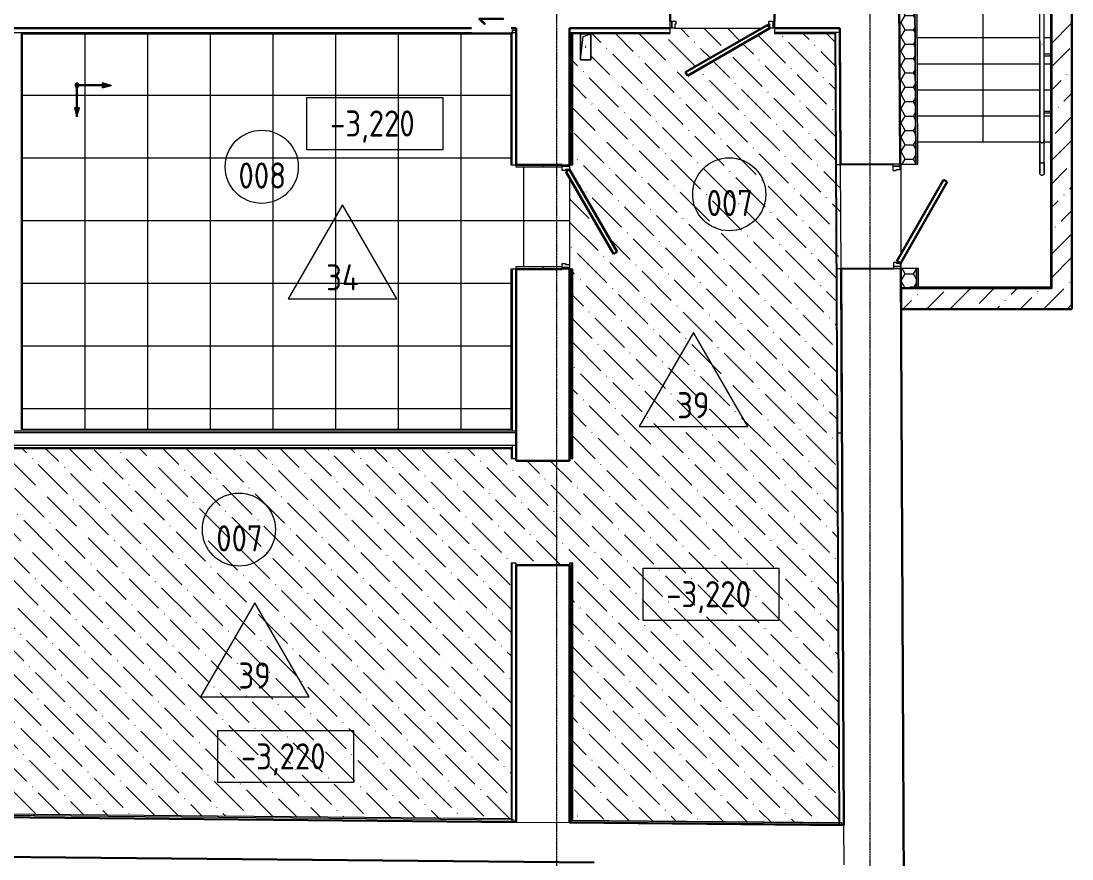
# Model space of a CAD drawing. Header units: millimetres. Extents: x -11773 to 96226, y -4908 to 46494.
# Drawn here: x -5133 to 4932, y 28356 to 36380 of the extents above; entities that cross this region are included whole.
import ezdxf

# ---------------------------------------------------------------- set-up
doc = ezdxf.new("R2010")
doc.units = ezdxf.units.MM
doc.linetypes.add('ADSK_Линия сетки', pattern=[25, 20, -2.5, 0, -2.5])
for name, color, linetype, lineweight in [('Аннотация', 7, 'Continuous', 9), ('Двери', 7, 'Continuous', 9), ('Лестницы', 7, 'Continuous', 9), ('Марки', 7, 'Continuous', 20), ('Марки помещений', 7, 'Continuous', 20), ('Обобщенные модели', 7, 'Continuous', 18), ('Ограждение', 7, 'Continuous', 9), ('Оси', 7, 'Continuous', 9), ('Отметки', 7, 'Continuous', 9), ('Перекрытие', 7, 'Continuous', 18), ('Перекрытие штриховка', 7, 'Continuous', 18), ('Размеры', 7, 'Continuous', 9), ('Стены внутренние', 7, 'Continuous', 18), ('Стены наружные', 7, 'Continuous', 18), ('Стены несущие', 7, 'Continuous', 30), ('Стены отделка', 7, 'Continuous', 30), ('Стены перегородки', 7, 'Continuous', 30), ('Стены штриховка', 7, 'Continuous', 9), ('Стрелки вверх', 7, 'Continuous', 18), ('Узлы', 7, 'Continuous', 18)]:
    doc.layers.add(name, color=color, linetype=linetype, lineweight=lineweight)
doc.layers.add('Линии', color=7, linetype='Continuous', lineweight=9, true_color=0x00a600)
doc.styles.add('GOST Common_1', font='GOST_Common.ttf', dxfattribs={"width": 0.9, "height": 250})
doc.styles.add('GOST Common_2', font='GOST_Common.ttf', dxfattribs={"width": 0.9, "height": 250})
pattern_1 = [(135, (0, 0), (-308.69595, 84.18955), [396.875, -79.375, 3.353, -76.022])]
pattern_2 = [(45, (0, 0), (84.18955, 308.69595), [396.875, -79.375, 3.353, -76.022])]

# ---------------------------------------------------------------- blocks, each defined once
blk = doc.blocks.new('AC_Дверь_Однопольная_Стальная - 1000х1950 П нов д1п EI30-6474272-План полов подвала')
at = {"layer": 'Двери', "lineweight": 30}
for p, q in [((-455, 255), (333, 710)), ((333, 710), (353, 675)), ((353, 675), (-435, 220)), ((-435, 220), (-455, 255))]:
    blk.add_line(p, q, dxfattribs=at)
at = {"layer": 'Двери'}
for p, q in [((-500, 255), (-485, 255)), ((-500, 185), (-500, 255)), ((-485, 255), (-455, 255)), ((-485, 185), (-485, 255)), ((-485, 255), (-485, 185)), ((-455, 255), (-455, 215)), ((-455, 215), (-445, 215)), ((-445, 215), (-445, 185)), ((445, 215), (455, 215)), ((445, 185), (445, 215)), ((455, 255), (485, 255)), ((455, 215), (455, 255)), ((485, 255), (485, 185)), ((485, 255), (500, 255)), ((485, 185), (485, 255)), ((500, 255), (500, 185)), ((-485, 185), (-500, 185)), ((-445, 185), (-485, 185)), ((485, 185), (445, 185)), ((500, 185), (485, 185))]:
    blk.add_line(p, q, dxfattribs=at)
blk = doc.blocks.new('AC_Дверь_Однопольная_Деревянная - 950х2100 П нов Д3п EI30-6474104-План полов подвала')
at = {"layer": 'Двери', "lineweight": 30}
for p, q in [((-455, 255), (333, 710)), ((333, 710), (353, 675)), ((353, 675), (-435, 220)), ((-435, 220), (-455, 255))]:
    blk.add_line(p, q, dxfattribs=at)
at = {"layer": 'Двери'}
for p, q in [((-500, 255), (-485, 255)), ((-500, 185), (-500, 255)), ((-485, 255), (-455, 255)), ((-485, 185), (-485, 255)), ((-485, 255), (-485, 185)), ((-455, 255), (-455, 215)), ((-455, 215), (-445, 215)), ((-445, 215), (-445, 185)), ((445, 215), (455, 215)), ((445, 185), (445, 215)), ((455, 255), (485, 255)), ((455, 215), (455, 255)), ((485, 255), (485, 185)), ((485, 255), (500, 255)), ((485, 185), (485, 255)), ((500, 255), (500, 185)), ((-485, 185), (-500, 185)), ((-445, 185), (-485, 185)), ((485, 185), (445, 185)), ((500, 185), (485, 185))]:
    blk.add_line(p, q, dxfattribs=at)
blk = doc.blocks.new('GM_Отверстие прямоугольное _в плите_ - Отверстие-3906246-План полов подвала')
at = {"layer": 'Обобщенные модели'}
for p, q in [((-50, -125), (-50, 125)), ((-50, 125), (50, 125)), ((50, 125), (-50, 125)), ((-50, 125), (-50, -125)), ((-25, 100), (50, 125)), ((50, 125), (50, -125)), ((50, -125), (50, 125)), ((-50, -125), (-25, 100)), ((50, -125), (-50, -125)), ((-50, -125), (50, -125))]:
    blk.add_line(p, q, dxfattribs=at)
for start, end in [(360, 180), (180, 360), (60, 165), (300, 360), (195, 270)]:
    blk.add_arc((0, 0), 2.5, start, end, dxfattribs=at)
blk = doc.blocks.new('AC_Дверь_Однопольная_Стальная - 1000х2100 ДН-11л-6944098-План полов подвала')
at = {"layer": 'Двери', "lineweight": 30}
for p, q in [((-329, 735), (-349, 700)), ((450, 285), (-329, 735)), ((-349, 700), (430, 250)), ((430, 250), (450, 285))]:
    blk.add_line(p, q, dxfattribs=at)
at = {"layer": 'Двери'}
for p, q in [((-480, 285), (-500, 285)), ((-500, 285), (-500, 215)), ((-500, 215), (-480, 215)), ((-450, 285), (-480, 285)), ((-480, 285), (-480, 215)), ((-480, 215), (-480, 285)), ((-480, 215), (-440, 215)), ((-450, 245), (-450, 285)), ((-440, 245), (-450, 245)), ((-440, 215), (-440, 245)), ((450, 245), (440, 245)), ((440, 245), (440, 215)), ((440, 215), (480, 215)), ((480, 285), (450, 285)), ((450, 285), (450, 245)), ((480, 215), (480, 285)), ((500, 285), (480, 285)), ((480, 285), (480, 215)), ((480, 215), (500, 215)), ((500, 215), (500, 285))]:
    blk.add_line(p, q, dxfattribs=at)
blk = doc.blocks.new('Тип верхнего поручня - Верхний поручень_Внутренний_-6947283-План полов подвала')
at = {"layer": 'Ограждение'}
for p, q in [((4625, 36191), (4625, 35248)), ((4643, 36159), (4647, 36159)), ((4665, 35248), (4665, 36191)), ((4625, 35204), (4625, 35022)), ((4665, 35022), (4665, 35204)), ((4643, 35022), (4648, 35022))]:
    blk.add_line(p, q, dxfattribs=at)
at = {"layer": 'Ограждение', "flags": 128}
for points in [[(4625, 35204), (4625, 35207), (4625, 35210), (4625, 35212), (4625, 35215), (4625, 35218), (4625, 35221), (4625, 35223), (4625, 35226), (4625, 35229), (4625, 35231), (4625, 35234), (4625, 35236), (4625, 35239), (4625, 35241), (4625, 35244), (4625, 35246), (4625, 35248)], [(4665, 35248), (4665, 35246), (4665, 35243), (4665, 35241), (4665, 35238), (4665, 35236), (4665, 35234), (4665, 35231), (4665, 35228), (4665, 35226), (4665, 35223), (4665, 35220), (4665, 35218), (4665, 35215), (4665, 35212), (4665, 35209), (4665, 35206), (4665, 35204)]]:
    blk.add_lwpolyline(points, dxfattribs=at)
blk = doc.blocks.new('Тип верхнего поручня - D40 шаг 200-V18-План полов подвала')
at = {"layer": 'Ограждение'}
for p, q in [((0, 2), (0, 0)), ((0, 0), (0, -2))]:
    blk.add_line(p, q, dxfattribs=at)
at = {"layer": 'Ограждение', "flags": 128}
for points in [[(0, 20), (4, 20), (8, 20), (12, 20), (16, 20), (20, 20), (24, 20), (28, 20), (31, 20), (35, 20), (39, 20), (43, 20), (46, 20), (50, 20), (53, 20), (56, 20), (60, 20), (63, 20), (66, 20), (69, 20), (72, 20), (74, 20), (77, 20), (80, 20), (82, 20), (84, 20), (86, 20), (88, 20), (90, 20), (92, 20), (93, 20), (95, 20), (96, 20), (97, 20), (98, 20), (99, 20), (99, 20), (100, 20), (100, 20), (100, 20), (100, 20)], [(100, 20), (100, 20), (100, 20), (99, 20), (99, 20), (98, 20), (97, 20), (96, 20), (95, 20), (94, 20), (92, 20), (90, 20), (89, 20), (87, 20), (85, 20), (83, 20), (80, 20), (78, 20), (75, 20), (72, 20), (70, 20), (67, 20), (64, 20), (61, 20), (57, 20), (54, 20), (51, 20), (47, 20), (44, 20), (40, 20), (36, 20), (32, 20), (29, 20), (25, 20), (21, 20), (17, 20), (13, 20), (9, 20), (5, 20), (1, 20), (0, 20)], [(100, 20), (101, 20), (102, 20), (102, 20), (103, 20), (104, 20), (105, 19), (106, 19), (106, 19), (107, 19), (108, 18), (109, 18), (109, 18), (110, 17), (111, 17), (111, 17), (112, 16), (113, 16), (113, 15), (114, 14), (114, 14), (115, 13), (115, 13), (116, 12), (116, 11), (117, 11), (117, 10), (118, 9), (118, 9), (118, 8), (119, 7), (119, 6), (119, 6), (119, 5), (120, 4), (120, 3), (120, 3), (120, 2), (120, 1), (120, 0), (120, 0)], [(120, 0), (120, -1), (120, -2), (120, -2), (120, -3), (120, -4), (119, -5), (119, -6), (119, -6), (119, -7), (118, -8), (118, -9), (118, -9), (117, -10), (117, -11), (117, -11), (116, -12), (116, -13), (115, -13), (114, -14), (114, -14), (113, -15), (113, -15), (112, -16), (111, -16), (111, -17), (110, -17), (109, -18), (109, -18), (108, -18), (107, -19), (106, -19), (106, -19), (105, -19), (104, -20), (103, -20), (103, -20), (102, -20), (101, -20), (100, -20), (100, -20)], [(0, -20), (4, -20), (8, -20), (12, -20), (16, -20), (20, -20), (24, -20), (28, -20), (31, -20), (35, -20), (39, -20), (43, -20), (46, -20), (50, -20), (53, -20), (56, -20), (60, -20), (63, -20), (66, -20), (69, -20), (72, -20), (74, -20), (77, -20), (80, -20), (82, -20), (84, -20), (86, -20), (88, -20), (90, -20), (92, -20), (93, -20), (95, -20), (96, -20), (97, -20), (98, -20), (99, -20), (99, -20), (100, -20), (100, -20), (100, -20), (100, -20)], [(100, -20), (100, -20), (100, -20), (99, -20), (99, -20), (98, -20), (97, -20), (96, -20), (95, -20), (94, -20), (92, -20), (90, -20), (89, -20), (87, -20), (85, -20), (83, -20), (80, -20), (78, -20), (75, -20), (72, -20), (70, -20), (67, -20), (64, -20), (61, -20), (57, -20), (54, -20), (51, -20), (47, -20), (44, -20), (40, -20), (36, -20), (32, -20), (29, -20), (25, -20), (21, -20), (17, -20), (13, -20), (9, -20), (5, -20), (1, -20), (0, -20)]]:
    blk.add_lwpolyline(points, dxfattribs=at)
blk = doc.blocks.new('Тип верхнего поручня - Верхний поручень_Внутренний_-V19-План полов подвала')
at = {"layer": 'Ограждение'}
for p, q in [((4665, 37494), (4625, 37475)), ((4625, 35235), (4625, 37475)), ((4665, 35235), (4665, 37494)), ((4625, 35204), (4625, 35235)), ((4665, 35204), (4665, 35235)), ((4625, 35022), (4625, 35204)), ((4665, 35022), (4665, 35204)), ((4625, 35022), (4665, 35022))]:
    blk.add_line(p, q, dxfattribs=at)
blk = doc.blocks.new('Тип перил - Перила_Внутренний_-6947296-План полов подвала')
at = {"layer": 'Ограждение'}
for p, q in [((4625, 36191), (4625, 35222)), ((4643, 36159), (4647, 36159)), ((4665, 35222), (4665, 36191))]:
    blk.add_line(p, q, dxfattribs=at)
blk = doc.blocks.new('Тип перил - D40-V20-План полов подвала')
at = {"layer": 'Ограждение', "flags": 128}
for points in [[(4626, 35230), (4626, 35229), (4626, 35228), (4627, 35227), (4627, 35226), (4628, 35225), (4628, 35224), (4629, 35223), (4629, 35222), (4630, 35221), (4631, 35221), (4631, 35220), (4632, 35219), (4632, 35219), (4633, 35218), (4634, 35218), (4634, 35217), (4635, 35217), (4635, 35217), (4636, 35216), (4637, 35216), (4637, 35216), (4638, 35216), (4638, 35215), (4639, 35215), (4639, 35215), (4640, 35215), (4641, 35215), (4641, 35215), (4642, 35214), (4642, 35214), (4643, 35214), (4643, 35214), (4644, 35214), (4644, 35214), (4645, 35214), (4645, 35214), (4645, 35214)], [(4665, 35230), (4665, 35229), (4664, 35228), (4664, 35227), (4663, 35226), (4663, 35225), (4662, 35224), (4662, 35223), (4661, 35222), (4661, 35221), (4660, 35221), (4659, 35220), (4659, 35219), (4658, 35219), (4657, 35218), (4657, 35218), (4656, 35217), (4656, 35217), (4655, 35217), (4654, 35216), (4654, 35216), (4653, 35216), (4653, 35216), (4652, 35215), (4652, 35215), (4651, 35215), (4651, 35215), (4650, 35215), (4649, 35215), (4649, 35214), (4648, 35214), (4648, 35214), (4647, 35214), (4647, 35214), (4646, 35214), (4646, 35214), (4645, 35214), (4645, 35214)]]:
    blk.add_lwpolyline(points, dxfattribs=at)
blk = doc.blocks.new('Тип перил - Перила_Внутренний_-V21-План полов подвала')
at = {"layer": 'Ограждение'}
for p, q in [((4665, 37494), (4625, 37475)), ((4625, 35222), (4625, 37475)), ((4665, 35222), (4665, 37494)), ((4625, 35222), (4634, 35222)), ((4655, 35222), (4665, 35222))]:
    blk.add_line(p, q, dxfattribs=at)
blk = doc.blocks.new('ADSK_Ограждение_Опоры_Г_образная - D15 высота60 консоль80-V16-План полов подвала')
at = {"layer": 'Ограждение'}
for p, q in [((-8, 80), (-8, 20)), ((0, 80), (-8, 80)), ((7, 80), (0, 80)), ((7, 20), (7, 80))]:
    blk.add_line(p, q, dxfattribs=at)
blk = doc.blocks.new('ADSK_Марка_Помещение_ОдноЗначение - Номер-159740-План полов подвала')
at = {"layer": 'Марки помещений'}
blk.add_circle((0, 0), 3.5, dxfattribs=at)
blk = doc.blocks.new('ADSK_Марка_ПерекрытиеПол - Экземпляр_Отделка пола-158379-План полов подвала')
at = {"layer": 'Марки', "color": 1, "true_color": 0xff0000}
for p, q in [((0, 9), (-5.2, 0)), ((5.2, 0), (0, 9)), ((-5.2, 0), (5.2, 0))]:
    blk.add_line(p, q, dxfattribs=at)
blk = doc.blocks.new('Высотные отметки - Рамка-12095-План полов подвала')
at = {"layer": 'Аннотация', "lineweight": 20}
for p, q in [((-6.5, 0), (-6.5, 5)), ((-6.5, 5), (6.5, 5)), ((6.5, 5), (6.5, 0)), ((6.5, 0), (-6.5, 0))]:
    blk.add_line(p, q, dxfattribs=at)

msp = doc.modelspace()

# ---------------------------------------------------------------- hatches: boundary and pattern name
at = {"layer": 'Перекрытие штриховка', "lineweight": 9, "true_color": 0x787878}
h = msp.add_hatch(dxfattribs=at)
h.set_pattern_fill('FP_15', color=8, style=0, pattern_type=2)
h.set_pattern_definition([(0, (-917.8, 33869.95), (0, 600), []), (90, (-917.8, 33869.95), (-600, 4e-14), [])])
h.paths.add_polyline_path([(-5125.788, 32469.111), (-442, 32469.111), (-442, 34003.95), (-390, 34003.95), (-390, 34028.95), (50, 34028.95), (50, 34058.95), (80, 34058.95), (80, 34048.95), (120, 34048.95), (120, 34878.95), (85.359, 34938.95), (120, 34958.95), (80, 34958.39), (80, 34948.95), (50, 34948.95), (50, 34978.95), (-390, 34978.95), (-390, 35003.95), (-442, 35003.95), (-442, 36257.95), (-5125.788, 36257.95), (-5125.788, 33713.664)])
h.paths.add_polyline_path([(-5125.788, 32467.111), (-5125.788, 32469.111), (-5127.788, 32467.111)])
h.paths.add_polyline_path([(-442, 32467.111), (-440, 32467.111), (-442, 32469.111)])
h.paths.add_polyline_path([(-440, 36257.95), (-440, 36259.95), (-442, 36257.95)])
h.paths.add_polyline_path([(-5127.788, 36257.95), (-5125.788, 36257.95), (-5127.788, 36259.95)])
h = msp.add_hatch(dxfattribs=at)
h.set_pattern_fill('FP_14', color=8, style=0, pattern_type=2)
h.set_pattern_definition(pattern_1)
h.paths.add_polyline_path([(2748.24, 28682.464), (2748.196, 28691.193), (2728.195, 28690.99), (2729.154, 28682.627)])
h.paths.add_polyline_path([(2698.143, 28701.368), (2659.673, 36259.95), (2084, 36259.95), (2084, 36309.95), (2039, 36309.95), (1250.917, 35854.95), (1230.917, 35889.591), (1959, 36309.95), (1084, 36309.95), (1084, 36259.95), (150, 36259.95), (150, 35003.95), (120, 35003.95), (120, 34958.95), (575, 34170.867), (540.359, 34150.867), (120, 34878.95), (120, 34003.95), (150, 34003.95), (150, 32189.95), (120, 32189.95), (120, 32169.95), (-135, 32169.95), (-135, 31169.95), (120, 31169.95), (120, 31189.95), (150, 31189.95), (150, 28724.793), (2689.155, 28701.451)])
h.paths.add_polyline_path([(129.908, 28704.977), (129.908, 28714.977), (120, 28714.977), (120, 28705.068)])
h.paths.add_polyline_path([(2681.181, 34005.96), (2721.18, 34006.163), (2716.097, 35006.15), (2676.098, 35005.947)])
h.paths.add_polyline_path([(324.489, 36007.891), (224.489, 36007.891), (224.489, 36257.891), (324.489, 36257.891)])
h.paths.add_polyline_path([(2709.47, 36270.117), (2709.673, 36270.118), (2709.47, 36309.95)])
h = msp.add_hatch(dxfattribs=at)
h.set_pattern_fill('FP_14', color=8, style=0, pattern_type=2)
h.set_pattern_definition(pattern_1)
h.paths.add_polyline_path([(-440, 28740.218), (-440, 31189.95), (-390, 31189.95), (-390, 31169.95), (-135, 31169.95), (-135, 32169.95), (-390, 32169.95), (-390, 32189.95), (-440, 32189.95), (-440, 32287.111), (-6387.788, 32287.111), (-6387.788, 28794.897), (-1054.192, 28745.864)])
at = {"layer": 'Стены внутренние', "lineweight": 9}
h = msp.add_hatch(dxfattribs=at)
h.set_pattern_fill('FP_54', color=256, style=0, pattern_type=2)
h.set_pattern_definition(pattern_2)
h.paths.add_polyline_path([(4931.542, 33621.573), (4931.542, 39406.573), (4731.542, 39406.573), (4731.542, 33621.573)])
h = msp.add_hatch(dxfattribs=at)
h.set_pattern_fill('FP_54', color=256, style=0, pattern_type=2)
h.set_pattern_definition(pattern_2)
h.paths.add_polyline_path([(3359.266, 33621.573), (4731.542, 33621.573), (4731.542, 33821.573), (3294.667, 33821.573), (3294.667, 33621.573)])
at = {"layer": 'Стены наружные', "lineweight": 9}
h = msp.add_hatch(dxfattribs=at)
h.set_pattern_fill('FP_52', color=256, style=0, pattern_type=2)
h.set_pattern_definition([(0, (0, 0), (119.062, 68.741), [79.375, -158.75]), (120, (0, 0), (-119.06295, 68.74108), [79.375, -158.75]), (60, (0, 0), (5e-05, 137.48208), [0, -158.75, 79.375, 0])])
h.paths.add_polyline_path([(3359.266, 33821.573), (3442.128, 33821.573), (3441.171, 34009.823), (3291.175, 34008.704), (3292.126, 33821.573), (3294.741, 33821.573)])
h.paths.add_polyline_path([(3286.09, 35009.047), (3436.088, 35009.81), (3423.575, 37471.533), (3273.577, 37470.77), (3285.804, 35065.344)])
at = {"layer": 'Стены наружные', "true_color": 0x6b6b6b}
h = msp.add_hatch(color=251, dxfattribs=at)
h.paths.add_polyline_path([(3449.501, 33831.573), (3462.077, 33831.573), (3461.171, 34009.924), (3441.171, 34009.823), (3442.128, 33831.573)])
h.paths.add_polyline_path([(3436.088, 35009.81), (3456.088, 35009.911), (3443.575, 37471.599), (3423.579, 37470.77), (3435.806, 35065.344)])
at = {"layer": 'Узлы', "true_color": 0xff0000}
for points in [[(-4597.088, 35744.934), (-4591.911, 35745.616), (-4587.088, 35747.614), (-4582.946, 35750.792), (-4579.767, 35754.934), (-4577.769, 35759.758), (-4577.088, 35764.934), (-4577.769, 35770.11), (-4579.767, 35774.934), (-4582.946, 35779.076), (-4587.088, 35782.255), (-4591.911, 35784.253), (-4597.088, 35784.934), (-4602.264, 35784.253), (-4607.088, 35782.255), (-4611.23, 35779.076), (-4614.408, 35774.934), (-4616.406, 35770.11), (-4617.088, 35764.934), (-4616.406, 35759.758), (-4614.408, 35754.934), (-4611.23, 35750.792), (-4607.088, 35747.614), (-4602.264, 35745.616)], [(-4355.043, 35741.711), (-4266.873, 35763.695), (-4355.043, 35787.32), (-4355.043, 35744.934)], [(-4597.088, 35462.113), (-4573.463, 35550.283), (-4619.071, 35550.283), (-4611.23, 35518.834)]]:
    msp.add_hatch(color=1, dxfattribs=at).paths.add_polyline_path(points)

# ---------------------------------------------------------------- linework, layer by layer
at = {"layer": 'Лестницы'}
for p, q in [((3449.929, 36221.573), (4625.258, 36221.573)), ((3449.929, 36221.573), (4625.258, 36221.573)), ((4665.258, 36221.573), (4731.542, 36221.573)), ((4665.258, 36221.573), (4731.542, 36221.573)), ((3451.2, 35971.573), (4625.258, 35971.573)), ((3451.2, 35971.573), (4625.258, 35971.573)), ((4665.258, 35971.573), (4731.542, 35971.573)), ((4665.258, 35971.573), (4731.542, 35971.573)), ((3452.471, 35721.573), (4625.258, 35721.573)), ((3452.471, 35721.573), (4625.258, 35721.573)), ((4665.258, 35721.573), (4731.542, 35721.573)), ((4665.258, 35721.573), (4731.542, 35721.573)), ((3453.741, 35471.573), (4625.258, 35471.573)), ((3453.741, 35471.573), (4625.258, 35471.573)), ((4665.258, 35471.573), (4731.542, 35471.573)), ((4665.258, 35471.573), (4731.542, 35471.573)), ((3455.012, 35221.573), (4625.258, 35221.573)), ((3455.012, 35221.573), (4625.258, 35221.573)), ((4665.258, 35221.573), (4731.542, 35221.573)), ((4665.258, 35221.573), (4731.542, 35221.573))]:
    msp.add_line(p, q, dxfattribs=at)
at = {"layer": 'Линии', "color": 1, "lineweight": 30, "true_color": 0xff0000}
for q in [(-4597.088, 35464.934), (-4297.088, 35764.934)]:
    msp.add_line((-4597.088, 35764.934), q, dxfattribs=at)
at = {"layer": 'Линии', "color": 1, "lineweight": 18, "true_color": 0xff0000}
for p, q in [((-4355.043, 35787.32), (-4355.043, 35741.711)), ((-4266.873, 35763.695), (-4355.043, 35787.32)), ((-4355.043, 35741.711), (-4266.873, 35763.695)), ((-4573.463, 35550.283), (-4619.071, 35550.283)), ((-4619.071, 35550.283), (-4597.088, 35462.113)), ((-4597.088, 35462.113), (-4573.463, 35550.283))]:
    msp.add_line(p, q, dxfattribs=at)
for start, end in [(0, 180), (180, 0)]:
    msp.add_arc((-4597.088, 35764.934), 20, start, end, dxfattribs=at)
at = {"layer": 'Оси', "linetype": 'ADSK_Линия сетки'}
for p, q in [((-0.435, 4292.971), (-0.435, 44222.998)), ((2999.565, 4292.971), (2999.565, 44222.998))]:
    msp.add_line(p, q, dxfattribs=at)
at = {"layer": 'Перекрытие'}
for p, q in [((1129, 36309.95), (1959, 36309.95)), ((3455.012, 35221.573), (4625.258, 35221.573)), ((4665.258, 35221.573), (4731.542, 35221.573)), ((-390, 34978.95), (-390, 35003.95)), ((50, 34978.95), (-390, 34978.95)), ((-135, 35003.95), (-135, 34978.95)), ((2721.18, 34006.163), (2716.097, 35006.15)), ((3294.741, 34146.469), (3294.741, 35009.091)), ((120, 34878.95), (120, 34048.95)), ((-390, 34003.95), (-390, 34028.95)), ((-390, 34028.95), (50, 34028.95)), ((-135, 34028.95), (-135, 34003.95)), ((3294.741, 34009.078), (3294.741, 34065.758)), ((2728.108, 28681.583), (2748.245, 28681.411)), ((2748.24, 28682.464), (2728.118, 28682.636))]:
    msp.add_line(p, q, dxfattribs=at)
at = {"layer": 'Стены несущие'}
for p, q in [((3286.09, 35009.047), (3244.031, 43283.698)), ((4931.542, 33621.573), (4931.542, 39406.573)), ((3273.577, 37470.77), (3286.09, 35009.047)), ((4731.542, 37471.573), (4731.542, 33831.573)), ((1084, 36379.95), (1084, 36819.95)), ((2084, 36819.95), (2084, 36379.95)), ((-5377.788, 36309.95), (-390, 36309.95)), ((-390, 35003.95), (-390, 36309.95)), ((120, 36309.95), (1084, 36309.95)), ((120, 36309.95), (120, 35003.95)), ((2709.47, 36309.95), (2084, 36309.95)), ((2709.47, 36309.95), (2716.097, 35006.15)), ((2716.097, 35006.15), (2709.673, 36270.118)), ((-390, 35003.95), (50, 35003.95)), ((2716.097, 35006.15), (3216.091, 35008.691)), ((50, 34003.95), (-390, 34003.95)), ((-390, 32169.95), (-390, 34003.95)), ((120, 34003.95), (120, 32169.95)), ((3221.174, 34008.704), (2721.18, 34006.163)), ((2721.18, 34006.163), (2748.248, 28680.907)), ((2729.154, 32437.328), (2721.18, 34006.163)), ((3359.266, 20612.525), (3291.173, 34009.06)), ((3291.173, 34009.06), (3292.126, 33821.573)), ((3294.667, 33821.573), (3294.667, 33621.573)), ((4731.542, 33821.573), (3294.667, 33821.573)), ((3294.667, 33621.573), (4931.542, 33621.573)), ((-390, 32169.95), (120, 32169.95)), ((120, 31169.95), (-390, 31169.95)), ((-390, 28709.757), (-390, 31169.95)), ((120, 31169.95), (120, 28705.068)), ((-390, 28709.757), (-6417.393, 28765.167)), ((120, 28705.068), (2748.248, 28680.907)), ((-6420.886, 28385.184), (357.388, 28322.87))]:
    msp.add_line(p, q, dxfattribs=at)
at = {"layer": 'Стены отделка', "lineweight": 9}
for p, q in [((3436.088, 35009.81), (3423.575, 37471.533)), ((3423.576, 37471.497), (3436.088, 35009.81)), ((3456.088, 35009.911), (3443.575, 37471.599)), ((4741.542, 33821.573), (4741.542, 37471.573)), ((-5357.788, 36269.95), (-390, 36269.95)), ((-5125.788, 36257.95), (-442, 36257.95)), ((-5125.788, 32469.111), (-5125.788, 36257.95)), ((-442, 36257.95), (-442, 35003.95)), ((-390, 36289.95), (-430, 36289.95)), ((-430, 36289.95), (-430, 36259.95)), ((120, 36269.95), (150, 36269.95)), ((150, 35003.95), (150, 36259.95)), ((150, 36259.95), (1084, 36259.95)), ((1084, 36259.95), (1084, 36309.95)), ((2084, 36309.95), (2084, 36259.95)), ((2085, 36269.95), (2084, 36269.95)), ((2084, 36259.95), (2659.724, 36259.95)), ((2709.47, 36269.95), (2659.673, 36269.95)), ((2659.724, 36259.95), (2698.154, 28699.315)), ((2709.673, 36270.118), (2669.673, 36269.915)), ((2708.205, 28689.229), (2669.673, 36269.95)), ((2709.47, 36269.95), (2709.47, 36309.95)), ((-442, 35003.95), (-390, 35003.95)), ((120, 35003.95), (150, 35003.95)), ((2676.098, 35005.947), (2716.097, 35006.15)), ((3286.09, 35009.047), (3456.088, 35009.911)), ((-390, 34003.95), (-442, 34003.95)), ((-442, 34003.95), (-442, 32469.111)), ((150, 34003.95), (120, 34003.95)), ((150, 32189.95), (150, 34003.95)), ((2721.18, 34006.163), (2681.181, 34005.96)), ((3461.171, 34009.924), (3291.173, 34009.06)), ((3441.171, 34009.823), (3442.077, 33831.573)), ((3442.128, 33821.573), (3441.171, 34009.823)), ((3462.077, 33831.573), (3461.171, 34009.924)), ((3292.126, 33821.573), (3294.667, 33821.573)), ((3442.077, 33831.573), (3379.319, 33831.573)), ((3379.319, 33831.573), (3379.319, 33821.573)), ((4731.542, 33831.573), (3462.077, 33831.573)), ((4731.542, 33821.573), (4741.542, 33821.573)), ((-5485.971, 32457.111), (-390, 32457.111)), ((-442, 32469.111), (-5125.788, 32469.111)), ((120, 32447.111), (140, 32447.111)), ((2689.155, 32437.125), (2729.154, 32437.328)), ((2748.196, 28691.193), (2729.154, 32437.328)), ((-430, 32317.111), (-430, 32189.95)), ((-6417.788, 32297.111), (-430, 32297.111)), ((-6387.788, 32287.111), (-440, 32287.111)), ((-440, 32287.111), (-440, 32189.95)), ((-440, 32189.95), (-390, 32189.95)), ((120, 32189.95), (150, 32189.95)), ((-390, 31189.95), (-440, 31189.95)), ((-440, 31189.95), (-440, 28740.218)), ((-430, 28709.757), (-430, 31189.95)), ((-390, 31169.95), (-390, 31189.95)), ((120, 31189.95), (120, 31169.95)), ((150, 31189.95), (120, 31189.95)), ((150, 28721.085), (150, 31189.95)), ((-6397.788, 28784.988), (-411.737, 28729.958)), ((-440, 28740.218), (-6387.788, 28794.897)), ((-6417.393, 28765.167), (-411.921, 28709.958)), ((-430, 28709.757), (-390, 28709.757)), ((-411.921, 28709.958), (-411.737, 28729.958)), ((120, 28714.977), (140, 28714.977)), ((130.092, 28724.976), (129.908, 28704.977)), ((2728.288, 28701.091), (130.092, 28724.976)), ((140, 28714.977), (140, 28711.17)), ((140, 28711.17), (2708.205, 28689.229)), ((2698.154, 28699.315), (150, 28721.085)), ((2708.196, 28690.99), (2748.196, 28691.193)), ((2728.104, 28681.092), (2728.288, 28701.091))]:
    msp.add_line(p, q, dxfattribs=at)
at = {"layer": 'Стены перегородки', "lineweight": 18}
for p, q in [((-390, 32437.111), (-6417.788, 32437.111)), ((-6417.788, 32317.111), (-390, 32317.111))]:
    msp.add_line(p, q, dxfattribs=at)
at = {"layer": 'Стены штриховка'}
for p, q in [((-5127.788, 36259.95), (-440, 36259.95)), ((-5127.788, 32467.111), (-5127.788, 36259.95)), ((-440, 36259.95), (-440, 35003.95)), ((-430, 35003.95), (-430, 36259.95)), ((140, 35003.95), (140, 36269.95)), ((150, 36269.95), (1084, 36269.95)), ((2659.673, 36269.95), (2085, 36269.95)), ((-440, 34003.95), (-440, 32467.111)), ((-430, 34003.95), (-430, 32457.111)), ((140, 32189.95), (140, 34003.95)), ((3442.077, 33831.573), (3462.077, 33831.573)), ((-440, 32467.111), (-5127.788, 32467.111)), ((140, 28714.977), (140, 31189.95)), ((-390, 28709.757), (120, 28705.068)), ((2750.18, 28300.873), (2748.248, 28680.907))]:
    msp.add_line(p, q, dxfattribs=at)
at = {"layer": 'Стрелки вверх'}
for p, q in [((4081.542, 36221.573), (4081.542, 36471.573)), ((4081.542, 35971.573), (4081.542, 36221.573)), ((4081.542, 35721.573), (4081.542, 35971.573)), ((4081.542, 35471.573), (4081.542, 35721.573)), ((4081.542, 35221.573), (4081.542, 35471.573))]:
    msp.add_line(p, q, dxfattribs=at)

# ---------------------------------------------------------------- block references
at = {"layer": 'Двери', "color": 8, "true_color": 0x7f7f7f}
for name, p, rotation in [('AC_Дверь_Однопольная_Стальная - 1000х1950 П нов д1п EI30-6474272-План полов подвала', (1584, 36564.95), 180), ('AC_Дверь_Однопольная_Деревянная - 950х2100 П нов Д3п EI30-6474104-План полов подвала', (-135, 34503.95), 269.9999999999999), ('AC_Дверь_Однопольная_Стальная - 1000х2100 ДН-11л-6944098-План полов подвала', (3003.635, 34507.605), 270.2912255442423)]:
    msp.add_blockref(name, p, dxfattribs=dict(at, rotation=rotation))
at = {"layer": 'Марки', "color": 1, "true_color": 0xff0000, "xscale": 99.99999999999993, "yscale": 99.99999999999993, "zscale": 99.99999999999993}
for p in [(-2053.071, 33720.916), (1306.62, 32496.207), (-2894.685, 29907.773)]:
    msp.add_blockref('ADSK_Марка_ПерекрытиеПол - Экземпляр_Отделка пола-158379-План полов подвала', p, dxfattribs=at)
at = {"layer": 'Марки помещений', "xscale": 99.99999999999993, "yscale": 99.99999999999993, "zscale": 99.99999999999993}
for p in [(-2827.324, 34983.972), (1649.254, 34720.982), (-3046.367, 31510.018)]:
    msp.add_blockref('ADSK_Марка_Помещение_ОдноЗначение - Номер-159740-План полов подвала', p, dxfattribs=at)
at = {"layer": 'Обобщенные модели'}
msp.add_blockref('GM_Отверстие прямоугольное _в плите_ - Отверстие-3906246-План полов подвала', (274.489, 36132.891), dxfattribs=at)
at = {"layer": 'Ограждение'}
for name in ['Тип верхнего поручня - Верхний поручень_Внутренний_-V19-План полов подвала', 'Тип перил - Перила_Внутренний_-V21-План полов подвала', 'Тип верхнего поручня - Верхний поручень_Внутренний_-6947283-План полов подвала', 'Тип перил - Перила_Внутренний_-6947296-План полов подвала', 'Тип перил - D40-V20-План полов подвала']:
    msp.add_blockref(name, (0, 0), dxfattribs=at)
for name, p, rotation in [('ADSK_Ограждение_Опоры_Г_образная - D15 высота60 консоль80-V16-План полов подвала', (4645.258, 36053.59), 269.9999999999999), ('ADSK_Ограждение_Опоры_Г_образная - D15 высота60 консоль80-V16-План полов подвала', (4645.258, 35506.982), 269.9999999999999), ('Тип верхнего поручня - D40 шаг 200-V18-План полов подвала', (4645.258, 35021.573), 269.9999999999998)]:
    msp.add_blockref(name, p, dxfattribs=dict(at, rotation=rotation))
at = {"layer": 'Отметки', "lineweight": 20, "xscale": 99.99999999999993, "yscale": 99.99999999999993, "zscale": 99.99999999999993}
for p in [(-1744.231, 35147.113), (1474.782, 30640.495), (-2597.969, 29086.971)]:
    msp.add_blockref('Высотные отметки - Рамка-12095-План полов подвала', p, dxfattribs=at)

# ---------------------------------------------------------------- texts
at = {"layer": 'Марки', "color": 1, "lineweight": 9, "true_color": 0xff0000, "char_height": 250, "attachment_point": 5, "line_spacing_factor": 1.022766, "style": 'GOST Common_2'}
for s, insert, width in [('\\pxqc,t1.44,2.88,4.32,5.76,7.2,8.64,10.08,11.52,12.96,14.4,15.84,17.28,18.72,20.16,21.6,23.04,24.48,25.92,27.36,28.8,30.24,31.68,33.12,34.56,36,37.44,38.88,40.32,41.76,43.2,44.64,46.08;{34}', (-2054.103, 33925.342), 345.6), ('\\pxqc,t1.44,2.88,4.32,5.76,7.2,8.64,10.08,11.52,12.96,14.4,15.84,17.28,18.72,20.16,21.6,23.04,24.48,25.92,27.36,28.8,30.24,31.68,33.12,34.56,36,37.44,38.88,40.32,41.76,43.2,44.64,46.08;{39}', (1305.588, 32700.633), 327.6), ('\\pxqc,t1.44,2.88,4.32,5.76,7.2,8.64,10.08,11.52,12.96,14.4,15.84,17.28,18.72,20.16,21.6,23.04,24.48,25.92,27.36,28.8,30.24,31.68,33.12,34.56,36,37.44,38.88,40.32,41.76,43.2,44.64,46.08;{39}', (-2895.717, 30112.199), 327.6)]:
    msp.add_mtext(s, dxfattribs=dict(at, insert=insert, width=width))
at = {"layer": 'Марки помещений', "lineweight": 9, "char_height": 250, "width": 488.7, "attachment_point": 5, "line_spacing_factor": 1.022766, "style": 'GOST Common_2'}
for s, insert in [('\\pxqc,t1.8,3.6,5.4,7.2,9,10.8,12.6,14.4,16.2,18,19.8,21.6,23.4,25.2,27,28.8,30.6,32.4,34.2,36,37.8,39.6,41.4,43.2,45,46.8,48.6,50.4,52.2,54,55.8,57.6;{008}', (-2822.381, 34900.39)), ('\\pxqc,t1.8,3.6,5.4,7.2,9,10.8,12.6,14.4,16.2,18,19.8,21.6,23.4,25.2,27,28.8,30.6,32.4,34.2,36,37.8,39.6,41.4,43.2,45,46.8,48.6,50.4,52.2,54,55.8,57.6;{007}', (1654.196, 34637.4)), ('\\pxqc,t1.8,3.6,5.4,7.2,9,10.8,12.6,14.4,16.2,18,19.8,21.6,23.4,25.2,27,28.8,30.6,32.4,34.2,36,37.8,39.6,41.4,43.2,45,46.8,48.6,50.4,52.2,54,55.8,57.6;{007}', (-3041.424, 31426.436))]:
    msp.add_mtext(s, dxfattribs=dict(at, insert=insert))
at = {"layer": 'Отметки', "lineweight": 20, "char_height": 250, "width": 1028.82257, "attachment_point": 1, "line_spacing_factor": 1.022761, "style": 'GOST Common_1'}
for insert in [(-2172.907, 35523.821), (1046.106, 31017.202), (-3026.645, 29463.678)]:
    msp.add_mtext('-3,220', dxfattribs=dict(at, insert=insert))

# ---------------------------------------------------------------- next in the draw order: texts
at = {"layer": 'Размеры', "lineweight": 20, "insert": (-754.426, 36334.83), "char_height": 250, "width": 618.50037, "attachment_point": 1, "rotation": 90, "line_spacing_factor": 1.022761, "style": 'GOST Common_1', "bg_fill": 3, "box_fill_scale": 1.25, "bg_fill_color": 256, "bg_fill_true_color": 13158600, "bg_fill_transparency": 0}
msp.add_mtext('10%', dxfattribs=at)

doc.saveas('drawing.dxf')
